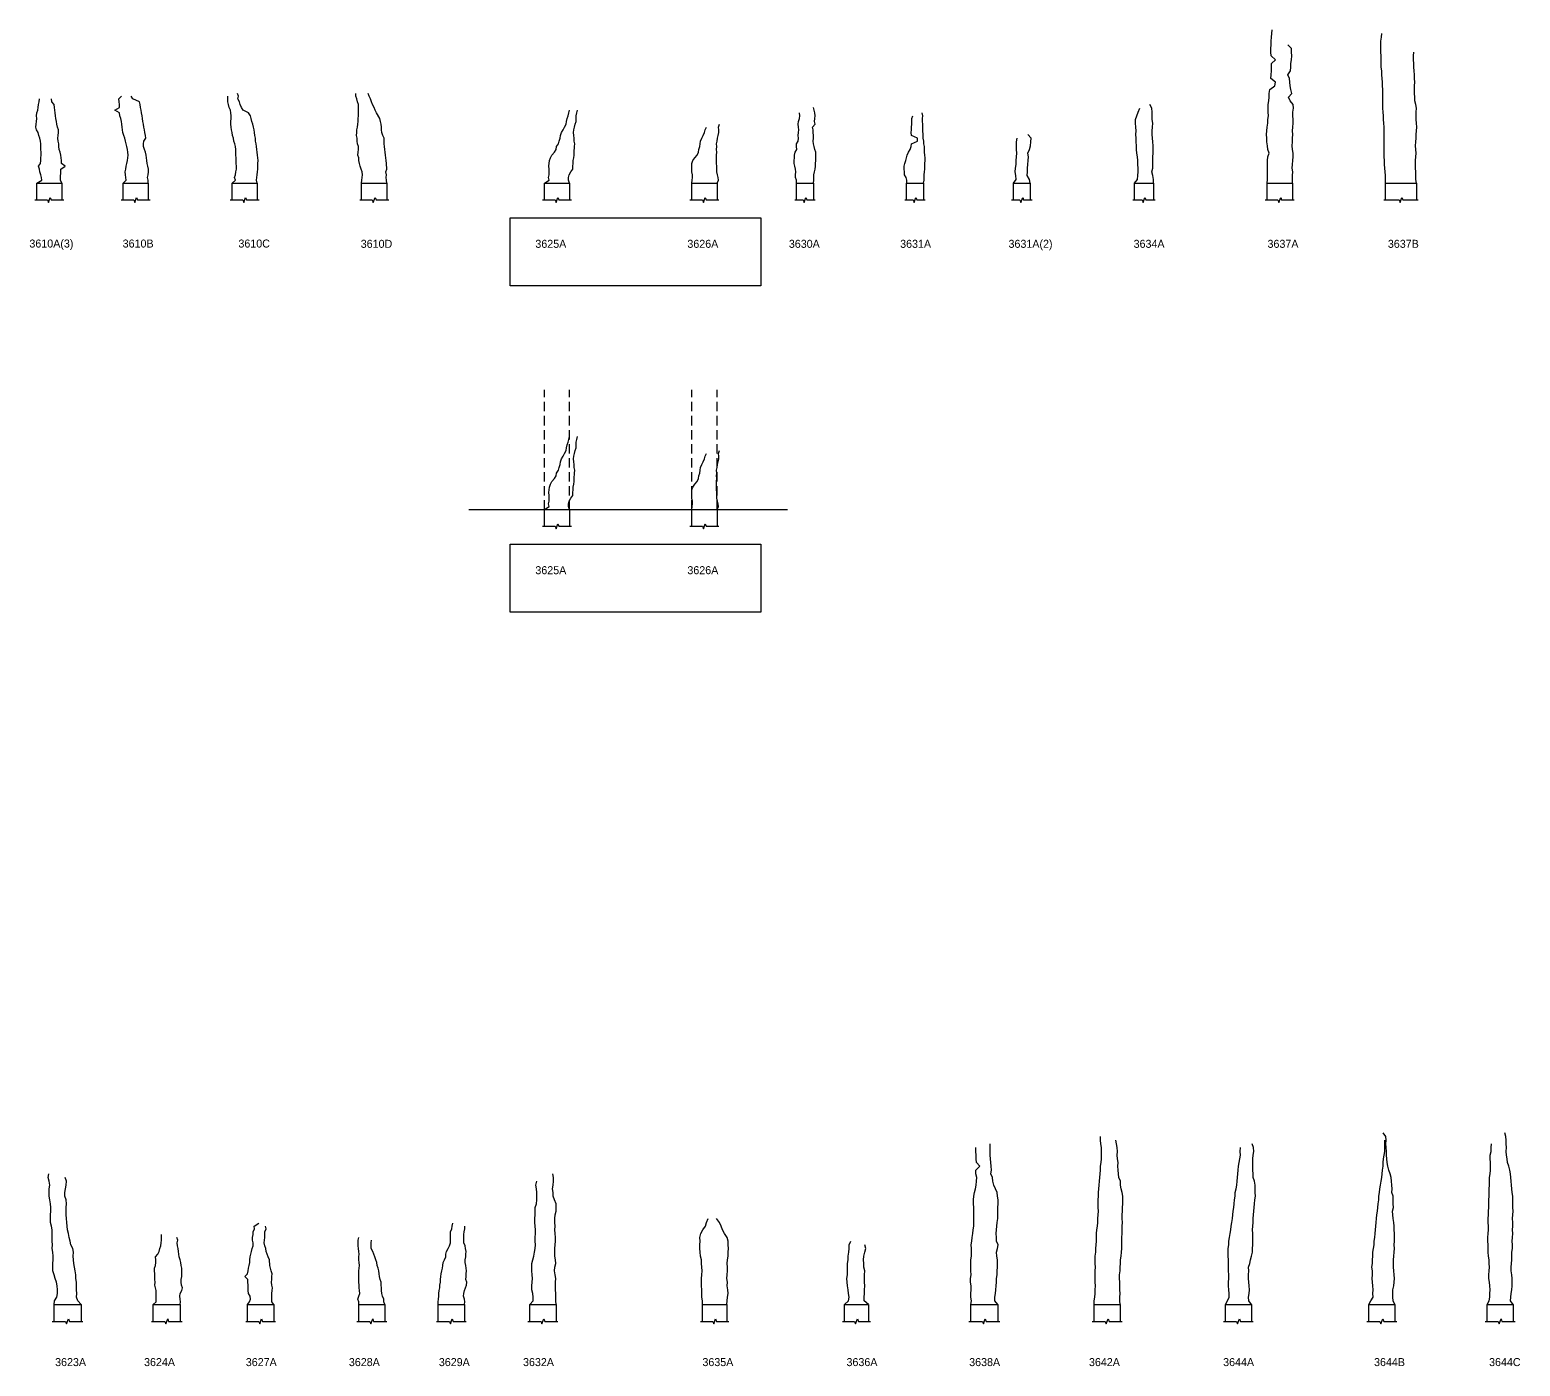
# Model space of a CAD drawing. Header units: feet. Extents: x -751 to 5579, y -2804 to 465.
# Drawn here: x 2396 to 3991, y -1262 to 168 of the extents above; entities that cross this region are included whole.
import ezdxf

# ---------------------------------------------------------------- set-up
doc = ezdxf.new("R2010")
doc.units = ezdxf.units.FT
doc.header["$MEASUREMENT"] = 0
doc.linetypes.add('DASHED', pattern=[0.75, 0.5, -0.25])
doc.layers.add('01_Code', color=2, linetype='Continuous')

msp = doc.modelspace()

# ---------------------------------------------------------------- linework, layer by layer
at = {"layer": '01_Code', "color": 8, "linetype": 'DASHED', "ltscale": 20}
for p, q in [((2946.5, -345.2), (2946.5, -217.3)), ((2973.5, -345.2), (2973.5, -217.3)), ((3104.2, -345.2), (3104.2, -217.3)), ((3131.2, -345.2), (3131.2, -217.3))]:
    msp.add_line(p, q, dxfattribs=at)
at = {"layer": '01_Code', "color": 1}
msp.add_line((2865.6, -345.2), (3206.8, -345.2), dxfattribs=at)
at = {"layer": '01_Code'}
for points in [[(3720, 4), (3720, 4), (3720.4, 8), (3720.5, 12), (3720.5, 16), (3720.3, 20), (3720.5, 24), (3720.5, 28), (3720.9, 32), (3722, 36), (3720.8, 40), (3720.2, 44), (3719.7, 48), (3719.6, 52), (3719.4, 56), (3719.7, 60), (3720.1, 64), (3720.6, 68), (3720.8, 72), (3721.3, 76), (3721.2, 80), (3721.2, 84), (3721.1, 88), (3721.7, 92), (3722.1, 96), (3722.3, 100), (3722.7, 104), (3728.1, 108), (3728.8, 112), (3724.1, 116), (3724.3, 120), (3724.6, 124), (3724.6, 128), (3724.6, 132), (3728.8, 136), (3724.2, 140), (3723.9, 144), (3724.1, 148), (3724.3, 152), (3724.4, 156), (3724.7, 160), (3724.9, 164), (3725.4, 168)], [(3846.8, 4), (3846.8, 4), (3846.6, 8), (3846.7, 12), (3846.2, 16), (3845.8, 20), (3845.7, 24), (3845.7, 28), (3845.4, 32), (3845.4, 36), (3845.3, 40), (3845.3, 44), (3845.3, 48), (3845.2, 52), (3845.2, 56), (3845.2, 60), (3845.1, 64), (3844.8, 68), (3844.6, 72), (3844.4, 76), (3844.2, 80), (3843.9, 84), (3843.9, 88), (3843.9, 92), (3843.9, 96), (3843.7, 100), (3843.8, 104), (3843.6, 108), (3843.3, 112), (3843.1, 116), (3842.6, 120), (3842.6, 124), (3842.2, 128), (3842.2, 132), (3842.1, 136), (3841.9, 140), (3841.8, 144), (3841.8, 148), (3841.6, 152), (3841.8, 156), (3842.4, 160), (3842.9, 164)], [(3747.1, 4), (3747, 4), (3747, 8), (3747.2, 12), (3747.4, 16), (3746.9, 20), (3747.2, 24), (3747.4, 28), (3747.7, 32), (3747.7, 36), (3747, 40), (3746.9, 44), (3747, 48), (3747.2, 52), (3747.4, 56), (3747.3, 60), (3747.4, 64), (3747.9, 68), (3748, 72), (3747.5, 76), (3747.4, 80), (3748.3, 84), (3748, 88), (3744.8, 92), (3742.8, 96), (3746.5, 100), (3745.4, 104), (3744.7, 108), (3744.3, 112), (3743.9, 116), (3742, 120), (3744.9, 124), (3745.2, 128), (3745.5, 132), (3746, 136), (3746.4, 140), (3746.2, 144), (3745.9, 148), (3742.3, 152)], [(3879.8, 4), (3879.8, 4), (3879.3, 8), (3879.3, 12), (3879.1, 16), (3878.8, 20), (3878.8, 24), (3878.6, 28), (3879.1, 32), (3879.4, 36), (3879.2, 40), (3878.9, 44), (3879.2, 48), (3879.4, 52), (3879.6, 56), (3879.7, 60), (3880.1, 64), (3879.8, 68), (3879.4, 72), (3879.6, 76), (3879.6, 80), (3879.7, 84), (3879.3, 88), (3878.2, 92), (3878.1, 96), (3877.8, 100), (3877.8, 104), (3877.6, 108), (3878.2, 112), (3877.8, 116), (3877.7, 120), (3877.2, 124), (3877.1, 128), (3876.9, 132), (3876.8, 136), (3876.7, 140), (3876.9, 144)], [(2495.5, 4), (2495.5, 4), (2498.9, 7), (2498.4, 10), (2498.2, 13), (2497.9, 16), (2498.5, 19), (2498.9, 22), (2499.5, 25), (2500.2, 28), (2500.7, 31), (2500.9, 34), (2500.7, 37), (2500.2, 40), (2499.5, 43), (2498.8, 46), (2498, 49), (2497.3, 52), (2496.3, 55), (2495.2, 58), (2494.9, 61), (2494.5, 64), (2494.2, 67), (2493.9, 70), (2493.2, 73), (2492.2, 76), (2491.6, 79), (2486.9, 82), (2491.6, 85), (2491.7, 88), (2491.2, 91), (2491, 94), (2493.9, 97)], [(2522.6, 4), (2522.5, 4), (2522.4, 7), (2521.8, 10), (2522.5, 13), (2522.9, 16), (2522.8, 19), (2522, 22), (2521.5, 25), (2520.8, 28), (2520.7, 31), (2520.2, 34), (2519.7, 37), (2518.5, 40), (2517.5, 43), (2517.5, 46), (2517.7, 49), (2520, 52), (2519.4, 55), (2519, 58), (2518.4, 61), (2517.9, 64), (2517.4, 67), (2516.8, 70), (2516.2, 73), (2515.8, 76), (2515.3, 79), (2514.8, 82), (2514.3, 85), (2513.8, 88), (2513.3, 91), (2505.9, 94), (2504.2, 97)], [(2612.2, 4), (2612.2, 4), (2616, 7), (2614.7, 10), (2615.8, 13), (2616.3, 16), (2616.8, 19), (2616.7, 28), (2616.5, 31), (2616.2, 34), (2616.1, 40), (2615.7, 43), (2615, 46), (2614.2, 49), (2613.7, 52), (2612.8, 55), (2612.2, 58), (2611.5, 61), (2611.1, 64), (2610.8, 67), (2611, 70), (2611.1, 73), (2611.3, 76), (2610.7, 79), (2610.6, 82), (2609.1, 85), (2608.2, 88), (2607.8, 91), (2607.8, 94), (2607.7, 97)], [(2639.2, 4), (2639.2, 4), (2638.3, 7), (2638.8, 10), (2639.2, 13), (2639.3, 16), (2639.6, 19), (2639.8, 22), (2639.9, 25), (2640.1, 28), (2639.9, 31), (2639.3, 34), (2638.9, 37), (2638.7, 40), (2638.3, 43), (2637.9, 46), (2637.4, 49), (2637.2, 52), (2636.7, 55), (2636.3, 58), (2635.7, 61), (2635.3, 64), (2634.4, 67), (2633.4, 70), (2632.7, 73), (2631.8, 76), (2629.9, 79), (2624.1, 82), (2622.3, 85), (2620.8, 88), (2620.3, 91), (2618.2, 94), (2618.9, 97), (2618.1, 100)], [(2750.7, 4), (2750.8, 4), (2751.1, 7), (2751.5, 10), (2751.9, 13), (2751.5, 16), (2750.4, 19), (2749.4, 22), (2748.5, 25), (2748, 28), (2747.8, 31), (2746.9, 34), (2747, 37), (2747.4, 40), (2747.5, 43), (2746.6, 46), (2746.1, 49), (2746.1, 52), (2745.4, 55), (2745.6, 58), (2745.9, 61), (2746.3, 64), (2746.8, 67), (2747, 70), (2747.1, 73), (2747.5, 76), (2747.6, 79), (2747.6, 82), (2747.6, 85), (2747.5, 88), (2746.6, 91), (2745.6, 94), (2744.7, 97), (2744.5, 100)], [(2777.8, 4), (2777.8, 4), (2777.6, 7), (2777.1, 10), (2777.3, 13), (2776.8, 16), (2777.8, 19), (2777.4, 25), (2777, 28), (2776.6, 31), (2776.4, 34), (2776, 37), (2775.7, 40), (2775.4, 43), (2775.1, 46), (2775, 49), (2775, 52), (2773.5, 55), (2772.6, 58), (2772.2, 61), (2772.1, 64), (2771.9, 67), (2770.9, 70), (2770.4, 73), (2766.9, 79), (2765.4, 82), (2764.1, 85), (2762.6, 88), (2761.5, 91), (2760.2, 94), (2759.1, 97), (2757.7, 100)], [(2403.1, 4), (2403.1, 4), (2408.5, 7), (2408.4, 10), (2407.6, 13), (2406.6, 16), (2406.1, 19), (2405, 22), (2407.1, 25), (2407.4, 28), (2407.6, 31), (2407.9, 34), (2408, 37), (2407.7, 40), (2407.5, 46), (2407, 49), (2406.4, 52), (2405.4, 55), (2404.7, 58), (2403, 61), (2402.2, 64), (2402.4, 67), (2403, 70), (2403.1, 73), (2403, 76), (2403.4, 79), (2404.2, 82), (2404.7, 85), (2405.2, 88), (2405.7, 91), (2406, 94)], [(2430.1, 4), (2430.1, 4), (2428.6, 7), (2428.4, 10), (2429, 16), (2428.9, 19), (2433.7, 22), (2429.7, 25), (2429.6, 28), (2429.2, 31), (2428.9, 34), (2428.2, 37), (2427.2, 40), (2426.9, 43), (2426.9, 46), (2426.2, 49), (2425.7, 52), (2426.2, 55), (2426.5, 58), (2426.4, 61), (2425.4, 64), (2424.7, 67), (2424.2, 70), (2423.7, 73), (2423.2, 76), (2422.7, 79), (2422.5, 82), (2422.2, 85), (2421.7, 88), (2419.4, 91), (2419, 94)], [(2946.5, 4), (2946.5, 4), (2951.6, 7), (2950.8, 10), (2951.5, 13), (2951.4, 16), (2951.5, 19), (2951.3, 22), (2952.1, 28), (2953.1, 31), (2954.5, 34), (2957.4, 37), (2958.9, 40), (2959.5, 43), (2961.4, 46), (2962.3, 49), (2963.3, 52), (2963.6, 55), (2964.6, 58), (2966.4, 61), (2968.1, 64), (2969.7, 67), (2970.3, 70), (2970.8, 73), (2971.9, 76), (2972.5, 79), (2973.5, 82)], [(2973.5, 4), (2973.5, 4), (2972.1, 7), (2972.3, 10), (2972.9, 13), (2974.6, 16), (2976.8, 19), (2977, 22), (2977.4, 25), (2977.4, 28), (2978, 31), (2978.4, 34), (2978.4, 37), (2978.8, 43), (2978.9, 46), (2978.5, 49), (2978.4, 52), (2978, 55), (2977.6, 58), (2977.9, 61), (2978.8, 64), (2979.3, 67), (2980.4, 70), (2980.4, 73), (2980.6, 76), (2981.3, 79), (2981.8, 82)], [(3234.4, 4), (3234.4, 4), (3234.8, 7), (3234.8, 10), (3235, 13), (3235.6, 16), (3236.3, 19), (3236.5, 22), (3236.5, 25), (3237, 28), (3237.1, 31), (3237.1, 34), (3237, 37), (3236, 40), (3235.3, 43), (3234.6, 46), (3234.2, 49), (3234.6, 52), (3234.5, 55), (3234, 58), (3234.2, 61), (3233.5, 64), (3236.1, 67), (3235.4, 70), (3236, 73), (3236.1, 76), (3236, 79), (3235.2, 82), (3234.5, 85)], [(3578.2, 4), (3578.2, 4), (3581.4, 8), (3581.5, 12), (3581.9, 16), (3582, 20), (3581.7, 24), (3581.6, 28), (3581.4, 32), (3580.7, 36), (3580.2, 40), (3580.2, 44), (3579.9, 48), (3579.7, 52), (3579.6, 56), (3579.9, 60), (3579.5, 64), (3579.1, 68), (3579.2, 72), (3580.4, 76), (3581.9, 80), (3583.7, 84)], [(3598.2, 4), (3598.2, 4), (3598.2, 8), (3597.8, 12), (3596.6, 16), (3597.6, 20), (3597.6, 24), (3597.7, 28), (3597.8, 32), (3598, 36), (3598.1, 40), (3598, 44), (3597.6, 48), (3597.2, 52), (3597.1, 56), (3597.1, 60), (3597.3, 64), (3597.5, 68), (3597.1, 72), (3597, 76), (3596.8, 80), (3596.6, 84), (3594.3, 88)], [(3104.2, 4), (3104.2, 4), (3104.6, 7), (3104.9, 10), (3105.1, 13), (3104.4, 16), (3104.2, 19), (3104.1, 22), (3104.4, 25), (3105.4, 28), (3107.6, 31), (3109.8, 34), (3111.3, 37), (3111.8, 40), (3112.8, 43), (3113.3, 46), (3113.7, 49), (3115, 52), (3116.5, 55), (3117.7, 58), (3118.7, 61), (3119.8, 64)], [(3131.2, 4), (3131.2, 4), (3132.9, 7), (3132.4, 10), (3131.8, 13), (3131.1, 16), (3130.9, 19), (3130.9, 22), (3130.8, 25), (3130.8, 28), (3130.8, 31), (3130.7, 34), (3130.9, 37), (3130.8, 40), (3130.9, 43), (3130.6, 46), (3131.4, 49), (3131.7, 52), (3132.6, 55), (3133.1, 58), (3133.1, 61), (3132.7, 64), (3133.8, 67)], [(3216.4, 4), (3216.4, 4), (3216.4, 7), (3215.1, 10), (3215.1, 13), (3215.4, 16), (3215.3, 19), (3214.6, 22), (3213.9, 25), (3213.9, 28), (3214, 31), (3214, 34), (3214.9, 37), (3216.5, 40), (3216.4, 43), (3216.4, 46), (3218.1, 49), (3218.5, 52), (3218, 55), (3218.5, 58), (3218.8, 61), (3218.6, 64), (3218.1, 67), (3218.4, 70), (3219.4, 73), (3219.8, 76), (3219.4, 79)], [(3334.1, 4), (3334.2, 4), (3334.4, 7), (3333.5, 10), (3331.8, 13), (3331.7, 16), (3331.5, 19), (3331.4, 22), (3332.2, 25), (3333.2, 28), (3333.9, 31), (3334.8, 34), (3336.3, 37), (3337.8, 40), (3338.9, 43), (3339.4, 46), (3345.8, 49), (3345.7, 52), (3339.3, 55), (3339, 58), (3339.2, 61), (3339.5, 64), (3339.8, 67), (3339.7, 70), (3339.8, 73), (3340.8, 76)], [(3352.2, 4), (3352.1, 4), (3352.8, 7), (3352.8, 10), (3353, 13), (3353.3, 16), (3353.5, 19), (3353.6, 22), (3353.6, 25), (3353.9, 28), (3354, 31), (3353.8, 34), (3353.3, 37), (3353.4, 40), (3353.4, 43), (3352.6, 46), (3352.4, 49), (3351.9, 52), (3352, 55), (3351.5, 61), (3351.6, 64), (3351.5, 67), (3351, 70), (3351.1, 73), (3351.6, 76), (3350.9, 79)], [(3448.4, 4), (3448.4, 4), (3451.4, 8), (3451.2, 12), (3450.3, 16), (3450.8, 20), (3451.4, 24), (3451.3, 28), (3451.9, 32), (3452.2, 36), (3451.9, 40), (3451.7, 44), (3451.7, 48), (3452.4, 52)], [(3466.5, 4), (3466.4, 4), (3465.7, 8), (3463.1, 12), (3463.4, 16), (3463.6, 20), (3463.8, 24), (3464.1, 28), (3464.6, 32), (3463.8, 36), (3465.7, 40), (3466.7, 44), (3467.2, 48), (3467.3, 52), (3463.7, 56)], [(2946.5, -345.2), (2946.5, -345.2), (2951.6, -342.2), (2950.8, -339.2), (2951.5, -336.2), (2951.4, -333.2), (2951.5, -330.2), (2951.3, -327.2), (2952.1, -321.2), (2953.1, -318.2), (2954.5, -315.2), (2957.4, -312.2), (2958.9, -309.2), (2959.5, -306.2), (2961.4, -303.2), (2962.3, -300.2), (2963.3, -297.2), (2963.6, -294.2), (2964.6, -291.2), (2966.4, -288.2), (2968.1, -285.2), (2969.7, -282.2), (2970.3, -279.2), (2970.8, -276.2), (2971.9, -273.2), (2972.5, -270.2), (2973.5, -267.2)], [(2973.5, -345.2), (2973.5, -345.2), (2972.1, -342.2), (2972.3, -339.2), (2972.9, -336.2), (2974.6, -333.2), (2976.8, -330.2), (2977, -327.2), (2977.4, -324.2), (2977.4, -321.2), (2978, -318.2), (2978.4, -315.2), (2978.4, -312.2), (2978.8, -306.2), (2978.9, -303.2), (2978.5, -300.2), (2978.4, -297.2), (2978, -294.2), (2977.6, -291.2), (2977.9, -288.2), (2978.8, -285.2), (2979.3, -282.2), (2980.4, -279.2), (2980.4, -276.2), (2980.6, -273.2), (2981.3, -270.2), (2981.8, -267.2)], [(3104.2, -345.2), (3104.2, -345.2), (3104.6, -342.2), (3104.9, -339.2), (3105.1, -336.2), (3104.4, -333.2), (3104.2, -330.2), (3104.1, -327.2), (3104.4, -324.2), (3105.4, -321.2), (3107.6, -318.2), (3109.8, -315.2), (3111.3, -312.2), (3111.8, -309.2), (3112.8, -306.2), (3113.3, -303.2), (3113.7, -300.2), (3115, -297.2), (3116.5, -294.2), (3117.7, -291.2), (3118.7, -288.2), (3119.8, -285.2)], [(3131.2, -345.2), (3131.2, -345.2), (3132.9, -342.2), (3132.4, -339.2), (3131.8, -336.2), (3131.1, -333.2), (3130.9, -330.2), (3130.9, -327.2), (3130.8, -324.2), (3130.8, -321.2), (3130.8, -318.2), (3130.7, -315.2), (3130.9, -312.2), (3130.8, -309.2), (3130.9, -306.2), (3130.6, -303.2), (3131.4, -300.2), (3131.7, -297.2), (3132.6, -294.2), (3133.1, -291.2), (3133.1, -288.2), (3132.7, -285.2), (3133.8, -282.2)], [(3534.8, -1196), (3534.8, -1196), (3535, -1192), (3535.7, -1188), (3535.8, -1184), (3535.9, -1180), (3536.2, -1176), (3535.9, -1172), (3536, -1168), (3535.9, -1164), (3536, -1160), (3536.3, -1156), (3536, -1152), (3535.9, -1148), (3535.9, -1144), (3536.5, -1140), (3536.7, -1136), (3536.9, -1132), (3537.2, -1128), (3537.4, -1124), (3537.4, -1120), (3537.8, -1116), (3538.6, -1112), (3538.8, -1108), (3538.9, -1104), (3539.1, -1100), (3539.6, -1096), (3539.2, -1092), (3539.1, -1088), (3539.2, -1084), (3539.4, -1080), (3539.5, -1076), (3539.7, -1072), (3540.2, -1068), (3540.6, -1064), (3540.9, -1060), (3541.2, -1056), (3541.6, -1052), (3541.8, -1048), (3542.3, -1044), (3542.6, -1040), (3542.8, -1036), (3542.7, -1032), (3542.7, -1028), (3542.1, -1024), (3541.8, -1020), (3541.7, -1016)], [(3562.8, -1196), (3562.8, -1196), (3562.3, -1192), (3562.5, -1188), (3562.7, -1184), (3562.4, -1180), (3562.3, -1176), (3562.3, -1172), (3562, -1168), (3561.8, -1164), (3562.7, -1160), (3562.8, -1156), (3563.2, -1152), (3563.2, -1148), (3563.7, -1144), (3564.2, -1140), (3564.4, -1136), (3564.3, -1132), (3564.5, -1128), (3564.4, -1124), (3564.7, -1120), (3564.8, -1116), (3565, -1112), (3565.2, -1108), (3565, -1104), (3564.9, -1100), (3565.2, -1096), (3565.3, -1092), (3565.4, -1088), (3565.5, -1084), (3565.5, -1080), (3565, -1076), (3563.8, -1072), (3563, -1068), (3562.9, -1064), (3561.2, -1060), (3560.8, -1056), (3560.5, -1052), (3560.3, -1048), (3560.5, -1044), (3559.9, -1040), (3559.4, -1036), (3559.7, -1032), (3559.4, -1028), (3558.9, -1024), (3558, -1020)], [(3828.7, -1196), (3828.7, -1196), (3830.9, -1192), (3833.4, -1188), (3833.2, -1184), (3833.5, -1180), (3833.1, -1176), (3832.7, -1172), (3832.5, -1168), (3832.7, -1164), (3832.9, -1160), (3832.2, -1156), (3832.6, -1152), (3832.6, -1148), (3833, -1144), (3833.2, -1140), (3833.7, -1136), (3834.4, -1132), (3834.6, -1128), (3835.1, -1124), (3835.5, -1120), (3836.1, -1116), (3836.2, -1112), (3836.6, -1108), (3837, -1104), (3837.5, -1100), (3838.1, -1096), (3838.6, -1092), (3838.9, -1088), (3839.4, -1084), (3839.6, -1080), (3840.1, -1076), (3840.6, -1072), (3841.4, -1068), (3842.1, -1064), (3842.9, -1060), (3843.2, -1056), (3843.5, -1052), (3844, -1048), (3844, -1044), (3844.5, -1040), (3845.1, -1036), (3846, -1032), (3846, -1028), (3846, -1024), (3846, -1020)], [(3856.7, -1196), (3856.7, -1196), (3855, -1192), (3854.5, -1188), (3854.5, -1184), (3854.6, -1180), (3855.5, -1176), (3855.8, -1172), (3856.2, -1168), (3856, -1164), (3855.5, -1160), (3855.2, -1156), (3855.1, -1152), (3855.1, -1148), (3855.5, -1144), (3856, -1140), (3856.2, -1136), (3856.1, -1132), (3856.2, -1128), (3856.2, -1124), (3856.2, -1120), (3856, -1116), (3856.1, -1112), (3855.5, -1108), (3854.7, -1104), (3854.5, -1100), (3854.2, -1096), (3855.3, -1092), (3855, -1088), (3854.8, -1084), (3854.7, -1080), (3853.3, -1076), (3853.7, -1072), (3853.3, -1068), (3853, -1064), (3852.6, -1060), (3851.5, -1056), (3850.2, -1052), (3849.3, -1048), (3848.5, -1044), (3848, -1040), (3847.7, -1036), (3847.6, -1032), (3847.2, -1028), (3847.1, -1024), (3847.5, -1020), (3847, -1016), (3844.1, -1012)], [(3983.3, -1196), (3983.3, -1196), (3980.4, -1192), (3980.9, -1188), (3981.2, -1184), (3981.7, -1180), (3982.2, -1176), (3982.2, -1172), (3982.4, -1168), (3981.7, -1164), (3981.2, -1160), (3981.2, -1156), (3981.4, -1152), (3981.7, -1148), (3981.7, -1144), (3981.9, -1140), (3982.6, -1136), (3982.6, -1132), (3982.4, -1128), (3982.7, -1124), (3982.8, -1120), (3982.7, -1116), (3982.9, -1112), (3982.9, -1108), (3982.5, -1104), (3982.9, -1100), (3983.2, -1096), (3982.8, -1092), (3982.8, -1088), (3982.8, -1084), (3982.8, -1080), (3982.4, -1076), (3981.8, -1072), (3981.4, -1068), (3981, -1064), (3980.8, -1060), (3980.4, -1056), (3979.9, -1052), (3978.8, -1048), (3977.3, -1044), (3976.7, -1040), (3976.3, -1036), (3975.7, -1032), (3976, -1028), (3975.9, -1024), (3975.7, -1020), (3975.5, -1016), (3974.3, -1012)], [(3402.8, -1196), (3402.8, -1196), (3403.5, -1192), (3402.9, -1188), (3402.8, -1184), (3403.2, -1180), (3403.2, -1176), (3402.6, -1172), (3402.5, -1168), (3403.2, -1164), (3403, -1160), (3402.8, -1156), (3402.8, -1152), (3402.9, -1148), (3403.4, -1144), (3403.7, -1140), (3403.4, -1136), (3403.3, -1132), (3403.9, -1128), (3404.2, -1124), (3404.9, -1120), (3405.4, -1116), (3405.9, -1112), (3405.9, -1108), (3406, -1104), (3405.9, -1100), (3406, -1096), (3406, -1092), (3405.8, -1088), (3405.7, -1084), (3405.9, -1080), (3406.8, -1076), (3407.7, -1072), (3408.4, -1068), (3408.8, -1064), (3409.2, -1060), (3408.2, -1056), (3408.3, -1052), (3412.5, -1048), (3408.8, -1044), (3408.7, -1040), (3408.5, -1036), (3408.3, -1032), (3408.3, -1028)], [(3431.8, -1196), (3431.8, -1196), (3428.4, -1192), (3428.6, -1188), (3429.1, -1184), (3429.6, -1180), (3429.9, -1176), (3430.3, -1172), (3430.5, -1168), (3431, -1164), (3431.1, -1160), (3431.4, -1156), (3431.4, -1152), (3431.3, -1148), (3430.6, -1144), (3430.5, -1140), (3431.3, -1136), (3432.1, -1132), (3430.4, -1128), (3430.3, -1124), (3430, -1120), (3430.3, -1116), (3430.6, -1112), (3431, -1108), (3431.8, -1104), (3431.9, -1100), (3431.6, -1096), (3431.8, -1092), (3432, -1088), (3432, -1084), (3431.4, -1080), (3430.9, -1076), (3429.3, -1072), (3427.6, -1068), (3426.5, -1064), (3425.9, -1060), (3424.3, -1056), (3425, -1052), (3424.6, -1048), (3424.3, -1044), (3423.9, -1040), (3423.6, -1036), (3423.4, -1032), (3423.4, -1028), (3423.6, -1024)], [(3675.2, -1196), (3675.3, -1196), (3677.5, -1192), (3679.4, -1188), (3679.5, -1184), (3679, -1180), (3678.8, -1176), (3678.8, -1172), (3678.9, -1168), (3678.9, -1164), (3678.5, -1160), (3678.6, -1156), (3678.8, -1152), (3678.5, -1148), (3678.3, -1144), (3678.4, -1140), (3678.4, -1136), (3678.9, -1132), (3679.1, -1128), (3679.6, -1124), (3680.3, -1120), (3681.3, -1116), (3681.5, -1112), (3682.1, -1108), (3682.9, -1104), (3683.4, -1100), (3683.6, -1096), (3684.4, -1092), (3684.8, -1088), (3685, -1084), (3685.6, -1080), (3685.9, -1076), (3686.8, -1072), (3687.4, -1068), (3687.9, -1064), (3688.4, -1060), (3688.6, -1056), (3689.1, -1052), (3689.4, -1048), (3689.9, -1044), (3690.6, -1040), (3691.3, -1036), (3691, -1032), (3691.4, -1028)], [(3703.3, -1196), (3703.2, -1196), (3700.5, -1192), (3700.1, -1188), (3700.7, -1184), (3701, -1180), (3700.6, -1176), (3700.5, -1172), (3700.2, -1168), (3700.2, -1164), (3700.5, -1160), (3699.9, -1156), (3701.5, -1152), (3702.2, -1148), (3703.2, -1144), (3704.2, -1140), (3704.2, -1136), (3704.5, -1132), (3704.5, -1128), (3704.5, -1124), (3704.5, -1120), (3704.4, -1116), (3704.5, -1112), (3705.1, -1108), (3705.2, -1104), (3705.4, -1100), (3705.6, -1096), (3706.1, -1092), (3706.4, -1088), (3706.7, -1084), (3707.4, -1080), (3707, -1076), (3707.2, -1072), (3707.1, -1068), (3706.5, -1064), (3705, -1060), (3705, -1056), (3704.6, -1052), (3704.6, -1048), (3704.5, -1044), (3704.6, -1040), (3705, -1036), (3705.7, -1032), (3705.4, -1028), (3704, -1024)], [(3955.3, -1196), (3955.3, -1196), (3957.7, -1192), (3958.4, -1188), (3958.4, -1184), (3958.6, -1180), (3958.3, -1176), (3957.9, -1172), (3957.1, -1168), (3957.1, -1164), (3957.6, -1160), (3957.8, -1156), (3957.7, -1152), (3957.7, -1148), (3957, -1144), (3956.7, -1140), (3956.7, -1136), (3956.5, -1132), (3956.1, -1128), (3956.2, -1124), (3956.7, -1120), (3957, -1116), (3956.8, -1112), (3956.7, -1108), (3956.7, -1104), (3957, -1100), (3957, -1096), (3957.2, -1092), (3957.1, -1088), (3957.1, -1084), (3957.7, -1080), (3957.7, -1076), (3957.7, -1072), (3957.8, -1068), (3958, -1064), (3958, -1060), (3958.7, -1056), (3959.1, -1052), (3959.2, -1048), (3959, -1044), (3958.7, -1040), (3958.8, -1036), (3959.7, -1032), (3959.6, -1028), (3960.1, -1024)], [(2422.3, -1196), (2421.7, -1196), (2422.3, -1192), (2424.8, -1188), (2425.4, -1184), (2425.5, -1180), (2425, -1176), (2424.2, -1172), (2422.9, -1168), (2421.9, -1164), (2420.2, -1160), (2420.2, -1156), (2420.4, -1152), (2420.8, -1148), (2420.7, -1144), (2420.3, -1140), (2419.8, -1136), (2420, -1132), (2419.7, -1128), (2419.5, -1124), (2419.5, -1120), (2419.5, -1116), (2418.8, -1112), (2418, -1108), (2417.8, -1104), (2417.8, -1100), (2418.2, -1096), (2418.4, -1092), (2417.9, -1088), (2417.2, -1084), (2416.4, -1080), (2416.3, -1076), (2416.4, -1072), (2417.2, -1068), (2416.5, -1064), (2415.4, -1060), (2416.2, -1056)], [(2450.7, -1196), (2450.6, -1196), (2447.1, -1192), (2445.6, -1188), (2445.9, -1184), (2445.6, -1180), (2445.6, -1176), (2445.6, -1172), (2445.1, -1168), (2444.9, -1164), (2444.1, -1160), (2443.6, -1156), (2442.9, -1152), (2442.6, -1148), (2442.1, -1144), (2442.6, -1140), (2441.6, -1136), (2439.6, -1132), (2438.8, -1128), (2438, -1124), (2437, -1120), (2436.1, -1116), (2435.8, -1112), (2435.3, -1108), (2435, -1104), (2434.6, -1100), (2434.8, -1096), (2434.8, -1092), (2434.9, -1088), (2434.6, -1084), (2433.3, -1080), (2433.1, -1076), (2433.8, -1072), (2434.6, -1068), (2434.9, -1064), (2433.6, -1060)], [(2930.8, -1196), (2930.9, -1196), (2934.5, -1192), (2934.6, -1188), (2934.1, -1184), (2932.9, -1180), (2933, -1176), (2933.5, -1172), (2933.6, -1168), (2933.2, -1164), (2932.9, -1160), (2933, -1156), (2933, -1152), (2934, -1148), (2935.2, -1144), (2936, -1140), (2936.5, -1136), (2936.9, -1132), (2936.7, -1128), (2936.5, -1124), (2937.1, -1120), (2937.1, -1116), (2936.7, -1112), (2936.2, -1108), (2936.2, -1104), (2936.5, -1100), (2936.6, -1096), (2936.7, -1092), (2937.9, -1088), (2938.4, -1084), (2938.5, -1080), (2938.5, -1076), (2938.1, -1072), (2937.4, -1068), (2938.4, -1064)], [(2958.9, -1196), (2958.9, -1196), (2958.6, -1192), (2958.6, -1188), (2958.6, -1184), (2958.5, -1180), (2958.4, -1176), (2958.4, -1172), (2958.6, -1168), (2958.1, -1164), (2957.2, -1160), (2957.5, -1156), (2958.6, -1152), (2958.3, -1148), (2957.7, -1144), (2957.5, -1140), (2957.6, -1136), (2958.1, -1132), (2958.5, -1128), (2958.5, -1124), (2958.1, -1120), (2957.8, -1116), (2958, -1112), (2957.8, -1108), (2957.8, -1104), (2958.1, -1100), (2959.2, -1096), (2959.1, -1092), (2959, -1088), (2957.3, -1084), (2955.8, -1080), (2955.8, -1076), (2955.1, -1072), (2956, -1068), (2956.2, -1064), (2956.2, -1060), (2955.6, -1056)], [(2628.8, -1196), (2628.8, -1196), (2630.7, -1193), (2632, -1190), (2631.7, -1187), (2629.7, -1184), (2629.3, -1181), (2629.6, -1178), (2629.5, -1175), (2629.1, -1172), (2629, -1169), (2625.9, -1166), (2628.8, -1163), (2629.3, -1160), (2629.7, -1157), (2630.5, -1154), (2631.1, -1151), (2631.1, -1148), (2631.5, -1145), (2632.3, -1142), (2633, -1139), (2633.8, -1136), (2634.6, -1133), (2634.6, -1130), (2634.1, -1127), (2634, -1124), (2634.6, -1121), (2634.8, -1118), (2636.1, -1115), (2636, -1112), (2640.7, -1109)], [(2656.8, -1196), (2656.8, -1196), (2654.6, -1193), (2654.9, -1190), (2654.6, -1187), (2654.8, -1184), (2655.1, -1181), (2655.3, -1178), (2654.7, -1175), (2654.4, -1172), (2654.7, -1169), (2654.8, -1166), (2655.1, -1163), (2654.2, -1160), (2653.3, -1157), (2652.6, -1154), (2652.3, -1148), (2650.9, -1145), (2649.8, -1142), (2648.8, -1139), (2648.2, -1136), (2647.1, -1133), (2646.7, -1130), (2646.8, -1127), (2647.2, -1124), (2647.2, -1121), (2647.2, -1118), (2648.6, -1115), (2647.9, -1112)], [(2832.9, -1196), (2832.9, -1196), (2832.7, -1193), (2833.1, -1190), (2833.6, -1187), (2833.5, -1184), (2833.7, -1181), (2834.4, -1178), (2834.7, -1175), (2835.1, -1172), (2835.4, -1169), (2835.8, -1166), (2836, -1163), (2836.6, -1160), (2837.3, -1157), (2837.6, -1154), (2838.1, -1151), (2839.6, -1148), (2840.8, -1145), (2841.1, -1142), (2841.8, -1139), (2843.6, -1136), (2844.9, -1133), (2846.1, -1130), (2846.1, -1127), (2846.1, -1124), (2846.1, -1121), (2845.9, -1118), (2847.3, -1115), (2847.6, -1112), (2848.4, -1109)], [(2860.9, -1196), (2861.2, -1193), (2860.9, -1190), (2859.9, -1187), (2860.3, -1184), (2860.9, -1181), (2862.2, -1178), (2863.2, -1175), (2863.3, -1172), (2862.3, -1169), (2862.7, -1166), (2862.9, -1163), (2863.2, -1160), (2862.9, -1157), (2862.4, -1154), (2861.6, -1151), (2861.7, -1148), (2862.3, -1145), (2862.4, -1142), (2862.7, -1139), (2862.2, -1136), (2861.7, -1133), (2860.3, -1130), (2860.4, -1127), (2860.2, -1124), (2860.4, -1121), (2860.7, -1118), (2861.2, -1115), (2861.4, -1112)], [(3115.7, -1196), (3115.7, -1196), (3115.6, -1192), (3115.1, -1188), (3115, -1184), (3114.9, -1180), (3114.7, -1176), (3114.7, -1172), (3114.6, -1168), (3114.9, -1164), (3115.4, -1160), (3114.9, -1156), (3114.5, -1152), (3114.5, -1148), (3113.5, -1144), (3113.1, -1140), (3113, -1136), (3113, -1132), (3113.1, -1128), (3113, -1124), (3114, -1120), (3116, -1116), (3118.8, -1112), (3120.1, -1108), (3121.6, -1104)], [(3142, -1196), (3141.7, -1196), (3142, -1192), (3142.6, -1188), (3143.1, -1184), (3142.7, -1180), (3142.2, -1176), (3142.4, -1172), (3141.7, -1168), (3142.1, -1164), (3142.5, -1160), (3142.4, -1156), (3142.2, -1152), (3142.5, -1148), (3143, -1144), (3143, -1140), (3143.4, -1136), (3143.1, -1132), (3143.1, -1128), (3142, -1124), (3139.4, -1120), (3137, -1116), (3135.6, -1112), (3133.7, -1108), (3130.5, -1104)], [(2527.8, -1196), (2527.8, -1196), (2531, -1193), (2531.1, -1190), (2531, -1187), (2530.8, -1184), (2531, -1181), (2530.1, -1178), (2529.6, -1175), (2529.8, -1172), (2529.7, -1169), (2529.5, -1166), (2529.7, -1163), (2529.3, -1160), (2529.2, -1157), (2530.1, -1154), (2530.6, -1151), (2530.5, -1148), (2530.2, -1145), (2532.7, -1142), (2534.2, -1139), (2535, -1136), (2536, -1133), (2536.3, -1130), (2536.5, -1127), (2536.5, -1124), (2536.8, -1121)], [(2556.8, -1196), (2556.8, -1196), (2557, -1193), (2556.6, -1190), (2556.3, -1187), (2556.7, -1184), (2558.5, -1181), (2559, -1178), (2558.2, -1175), (2557.8, -1172), (2557.7, -1169), (2558.5, -1166), (2558.3, -1163), (2558.5, -1157), (2557.7, -1154), (2557.2, -1151), (2556.7, -1148), (2555.6, -1145), (2555.3, -1142), (2554.9, -1139), (2554.6, -1136), (2553.8, -1133), (2553.3, -1130), (2554.2, -1127), (2553.1, -1124)], [(2747.7, -1196), (2747.7, -1196), (2748, -1193), (2746.8, -1190), (2748, -1187), (2748.8, -1184), (2748.7, -1181), (2748.1, -1178), (2748.2, -1175), (2747.7, -1172), (2747.7, -1169), (2748, -1166), (2747.7, -1163), (2748, -1160), (2748.3, -1157), (2748.5, -1154), (2748.2, -1151), (2748, -1148), (2747.8, -1145), (2748.2, -1142), (2747.7, -1139), (2747.6, -1136), (2747.3, -1133), (2747.2, -1130), (2747, -1127), (2748, -1124)], [(2775.7, -1196), (2775.7, -1196), (2774.8, -1193), (2774.5, -1190), (2773.2, -1187), (2772.6, -1184), (2772.3, -1181), (2772, -1178), (2771.8, -1175), (2771.6, -1172), (2770.6, -1169), (2770.1, -1166), (2769.6, -1163), (2769.1, -1160), (2768.6, -1157), (2767.6, -1154), (2767.1, -1151), (2766.2, -1148), (2765.1, -1145), (2764, -1142), (2762.7, -1139), (2761.2, -1136), (2761.2, -1133), (2761, -1130), (2761.3, -1127)], [(3267.5, -1196), (3272, -1192), (3272.7, -1188), (3272, -1184), (3271.5, -1180), (3270.7, -1176), (3270.5, -1172), (3270.2, -1168), (3270.7, -1164), (3270.7, -1160), (3270.9, -1156), (3271, -1152), (3271.4, -1148), (3271.5, -1144), (3272.2, -1140), (3272.7, -1136), (3272.6, -1132), (3274.5, -1128)], [(3293.5, -1196), (3293.4, -1196), (3288.7, -1192), (3288.8, -1188), (3289.2, -1184), (3289.1, -1180), (3289.4, -1176), (3289.2, -1172), (3289.1, -1168), (3289.1, -1164), (3289.4, -1160), (3288.3, -1156), (3288.2, -1152), (3288.1, -1148), (3288.3, -1144), (3289.3, -1140), (3290.4, -1136), (3289.3, -1132)]]:
    msp.add_lwpolyline(points, dxfattribs=at)
at = {"layer": '01_Code', "color": 1}
for points in [[(2403.1, -14), (2403.1, 4), (2430.1, 4), (2430.1, -14)], [(2495.5, -14), (2495.5, 4), (2522.5, 4), (2522.5, -14)], [(2612.2, -14), (2612.2, 4), (2639.2, 4), (2639.2, -14)], [(2750.8, -14), (2750.8, 4), (2777.8, 4), (2777.8, -14)], [(2946.5, -14), (2946.5, 4), (2973.5, 4), (2973.5, -14)], [(3104.2, -14), (3104.2, 4), (3131.2, 4), (3131.2, -14)], [(3216.4, -14), (3216.4, 4), (3234.4, 4), (3234.4, -14)], [(3334.1, -14), (3334.1, 4), (3352.1, 4), (3352.1, -14)], [(3448.4, -14), (3448.4, 4), (3466.4, 4), (3466.4, -14)], [(3578.2, -14), (3578.2, 4), (3598.2, 4), (3598.2, -14)], [(3720, -14), (3720, 4), (3747, 4), (3747, -14)], [(3846.8, -14), (3846.8, 4), (3879.8, 4), (3879.8, -14)], [(2946.5, -363.2), (2946.5, -345.2), (2973.5, -345.2), (2973.5, -363.2)], [(3104.2, -363.2), (3104.2, -345.2), (3131.2, -345.2), (3131.2, -363.2)], [(2421.7, -1214), (2421.7, -1196), (2450.6, -1196), (2450.6, -1214)], [(2527.8, -1214), (2527.8, -1196), (2556.8, -1196), (2556.8, -1214)], [(2628.8, -1214), (2628.8, -1196), (2656.8, -1196), (2656.8, -1214)], [(2747.7, -1214), (2747.7, -1196), (2775.7, -1196), (2775.7, -1214)], [(2832.9, -1214), (2832.9, -1196), (2860.9, -1196), (2860.9, -1214)], [(2930.9, -1214), (2930.9, -1196), (2958.9, -1196), (2958.9, -1214)], [(3115.7, -1214), (3115.7, -1196), (3141.7, -1196), (3141.7, -1214)], [(3267.5, -1214), (3267.5, -1196), (3293.5, -1196), (3293.5, -1214)], [(3402.8, -1214), (3402.8, -1196), (3431.8, -1196), (3431.8, -1214)], [(3534.8, -1214), (3534.8, -1196), (3562.8, -1196), (3562.8, -1214)], [(3675.3, -1214), (3675.3, -1196), (3703.2, -1196), (3703.2, -1214)], [(3828.7, -1214), (3828.7, -1196), (3856.7, -1196), (3856.7, -1214)], [(3955.3, -1214), (3955.3, -1196), (3983.3, -1196), (3983.3, -1214)]]:
    msp.add_lwpolyline(points, dxfattribs=at)
at = {"layer": '01_Code', "color": 1, "linetype": 'Continuous'}
for points in [[(2401.1, -14), (2414.6, -14), (2415.6, -16.7), (2417.6, -11.3), (2418.6, -14), (2432.1, -14)], [(2493.5, -14), (2507, -14), (2508, -16.7), (2510, -11.3), (2511, -14), (2524.5, -14)], [(2610.2, -14), (2623.7, -14), (2624.7, -16.7), (2626.7, -11.3), (2627.7, -14), (2641.2, -14)], [(2748.8, -14), (2762.3, -14), (2763.3, -16.7), (2765.3, -11.3), (2766.3, -14), (2779.8, -14)], [(2944.5, -14), (2958, -14), (2959, -16.7), (2961, -11.3), (2962, -14), (2975.5, -14)], [(3102.2, -14), (3115.7, -14), (3116.7, -16.7), (3118.7, -11.3), (3119.7, -14), (3133.2, -14)], [(3214.4, -14), (3223.4, -14), (3224.4, -16.7), (3226.4, -11.3), (3227.4, -14), (3236.4, -14)], [(3332.1, -14), (3341.1, -14), (3342.1, -16.7), (3344.1, -11.3), (3345.1, -14), (3354.1, -14)], [(3446.4, -14), (3455.4, -14), (3456.4, -16.7), (3458.4, -11.3), (3459.4, -14), (3468.4, -14)], [(3576.2, -14), (3586.2, -14), (3587.2, -16.7), (3589.2, -11.3), (3590.2, -14), (3600.2, -14)], [(3718, -14), (3731.5, -14), (3732.5, -16.7), (3734.5, -11.3), (3735.5, -14), (3749, -14)], [(3844.8, -14), (3861.3, -14), (3862.3, -16.7), (3864.3, -11.3), (3865.3, -14), (3881.8, -14)], [(2944.5, -363.2), (2958, -363.2), (2959, -365.9), (2961, -360.4), (2962, -363.2), (2975.5, -363.2)], [(3102.2, -363.2), (3115.7, -363.2), (3116.7, -365.9), (3118.7, -360.4), (3119.7, -363.2), (3133.2, -363.2)], [(2419.7, -1214), (2434.1, -1214), (2435.1, -1216.7), (2437.1, -1211.3), (2438.1, -1214), (2452.6, -1214)], [(2525.8, -1214), (2540.3, -1214), (2541.3, -1216.7), (2543.3, -1211.3), (2544.3, -1214), (2558.8, -1214)], [(2626.8, -1214), (2640.8, -1214), (2641.8, -1216.7), (2643.8, -1211.3), (2644.8, -1214), (2658.8, -1214)], [(2745.7, -1214), (2759.7, -1214), (2760.7, -1216.7), (2762.7, -1211.3), (2763.7, -1214), (2777.7, -1214)], [(2830.9, -1214), (2844.9, -1214), (2845.9, -1216.7), (2847.9, -1211.3), (2848.9, -1214), (2862.9, -1214)], [(2928.9, -1214), (2942.9, -1214), (2943.9, -1216.7), (2945.9, -1211.3), (2946.9, -1214), (2960.9, -1214)], [(3113.7, -1214), (3126.7, -1214), (3127.7, -1216.7), (3129.7, -1211.3), (3130.7, -1214), (3143.7, -1214)], [(3265.5, -1214), (3278.5, -1214), (3279.5, -1216.7), (3281.5, -1211.3), (3282.5, -1214), (3295.5, -1214)], [(3400.8, -1214), (3415.3, -1214), (3416.3, -1216.7), (3418.3, -1211.3), (3419.3, -1214), (3433.8, -1214)], [(3532.8, -1214), (3546.8, -1214), (3547.8, -1216.7), (3549.8, -1211.3), (3550.8, -1214), (3564.8, -1214)], [(3673.3, -1214), (3687.3, -1214), (3688.3, -1216.7), (3690.3, -1211.3), (3691.3, -1214), (3705.2, -1214)], [(3826.7, -1214), (3840.7, -1214), (3841.7, -1216.7), (3843.7, -1211.3), (3844.7, -1214), (3858.7, -1214)], [(3953.3, -1214), (3967.3, -1214), (3968.3, -1216.7), (3970.3, -1211.3), (3971.3, -1214), (3985.3, -1214)]]:
    msp.add_lwpolyline(points, dxfattribs=at)
at = {"layer": '01_Code', "color": 1}
for points in [[(2910, -33.3), (3178.2, -33.3), (3178.2, -105.8), (2910, -105.8)], [(2910, -382.5), (3178.2, -382.5), (3178.2, -455), (2910, -455)]]:
    msp.add_lwpolyline(points, close=True, dxfattribs=at)

# ---------------------------------------------------------------- texts
at = {"layer": '01_Code', "char_height": 8.56, "attachment_point": 1}
for s, insert in [('3610A(3)', (2395.3, -56.4)), ('3610B', (2495.1, -56.4)), ('3610C', (2619, -56.4)), ('3610D', (2749.9, -56.7)), ('3625A', (2936.8, -56.7)), ('3626A', (3099.5, -56.7)), ('3630A', (3208.1, -56.7)), ('3631A', (3327.2, -56.7)), ('3631A(2)', (3443.2, -56.7)), ('3634A', (3577.1, -56.7)), ('3637A', (3720.4, -56.7)), ('3637B', (3849.2, -56.7)), ('3625A', (2936.8, -405.9)), ('3626A', (3099.5, -405.9)), ('3623A', (2422.8, -1253.2)), ('3624A', (2518, -1253.2)), ('3627A', (2626.9, -1253.2)), ('3628A', (2737.2, -1253.2)), ('3629A', (2833.5, -1253.2)), ('3632A', (2923.6, -1253.2)), ('3635A', (3115.6, -1253.2)), ('3636A', (3269.8, -1253.2)), ('3638A', (3401.1, -1253.2)), ('3642A', (3529.3, -1253.2)), ('3644A', (3672.9, -1253.2)), ('3644B', (3834.4, -1253.2)), ('3644C', (3957.5, -1253.2))]:
    msp.add_mtext_dynamic_manual_height_columns(s, width=37.062, gutter_width=1, heights=[0], dxfattribs=dict(at, insert=insert))

doc.saveas('drawing.dxf')
